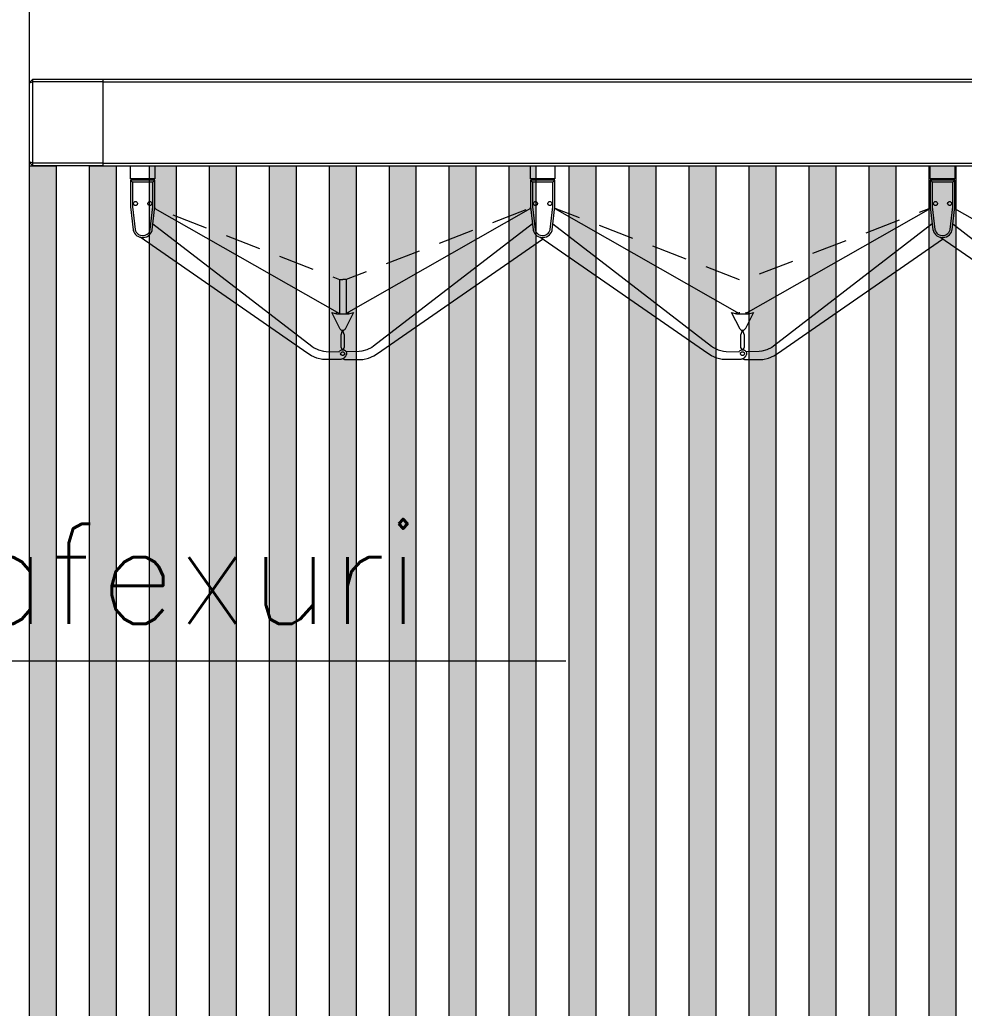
# Model space of a CAD drawing. Header units: millimetres. Extents: x 475616349 to 476941521, y 4620115302 to 4621446928.
# Drawn here: x 476699763 to 476701180, y 4620571152 to 4620572636 of the extents above; entities that cross this region are included whole.
import ezdxf

# ---------------------------------------------------------------- set-up
doc = ezdxf.new("R2010")
doc.units = ezdxf.units.MM
doc.header["$MEASUREMENT"] = 0
for name, color, linetype, lineweight in [('Annotation - Text_Pen_No__7_Pen_No__7_Pen_No__5', 5, 'Continuous', 0), ('gegmebi_Pen_No__7_Pen_No__7_Pen_No__5', 5, 'Continuous', 0), ('New_2D Drafting - General_Pen_No__30_Pen_No__9_Pen_No__9_Pen_No__255', 255, 'Continuous', 0), ('New_2D Drafting - General_Pen_No__30_Pen_No__9_Pen_No__9_Pen_No__7', 7, 'Continuous', 0), ('New_Interior - Furniture _Pen_No__7', 7, 'Continuous', 0), ('New_reg_nak_Pen_No__7', 7, 'Continuous', 0)]:
    doc.layers.add(name, color=color, linetype=linetype, lineweight=lineweight)

msp = doc.modelspace()

# ---------------------------------------------------------------- hatches: boundary and pattern name
at = {"layer": 'New_2D Drafting - General_Pen_No__30_Pen_No__9_Pen_No__9_Pen_No__255', "linetype": 'Continuous', "lineweight": 0}
for points in [[(476699817.903, 4620572416.421), (476699817.903, 4620569769.521), (476699777.903, 4620569769.521), (476699777.903, 4620572416.421)], [(476699907.903, 4620572416.421), (476699907.903, 4620569769.521), (476699867.903, 4620569769.521), (476699867.903, 4620572416.421)], [(476699997.903, 4620572416.421), (476699997.903, 4620569769.521), (476699957.903, 4620569769.521), (476699957.903, 4620572416.421)], [(476700087.903, 4620572416.421), (476700087.903, 4620569769.521), (476700047.903, 4620569769.521), (476700047.903, 4620572416.421)], [(476700177.903, 4620572416.421), (476700177.903, 4620569769.521), (476700137.903, 4620569769.521), (476700137.903, 4620572416.421)], [(476700267.903, 4620572416.421), (476700267.903, 4620569769.521), (476700227.903, 4620569769.521), (476700227.903, 4620572416.421)], [(476700357.903, 4620572416.421), (476700357.903, 4620569769.521), (476700317.903, 4620569769.521), (476700317.903, 4620572416.421)], [(476700447.903, 4620572416.421), (476700447.903, 4620569769.521), (476700407.903, 4620569769.521), (476700407.903, 4620572416.421)], [(476700537.903, 4620572416.421), (476700537.903, 4620569769.521), (476700497.903, 4620569769.521), (476700497.903, 4620572416.421)], [(476700627.903, 4620572416.421), (476700627.903, 4620569769.521), (476700587.903, 4620569769.521), (476700587.903, 4620572416.421)], [(476700717.903, 4620572416.421), (476700717.903, 4620569769.521), (476700677.903, 4620569769.521), (476700677.903, 4620572416.421)], [(476700807.903, 4620572416.421), (476700807.903, 4620569769.521), (476700767.903, 4620569769.521), (476700767.903, 4620572416.421)], [(476700897.903, 4620572416.421), (476700897.903, 4620569769.521), (476700857.903, 4620569769.521), (476700857.903, 4620572416.421)], [(476700987.903, 4620572416.421), (476700987.903, 4620569769.521), (476700947.903, 4620569769.521), (476700947.903, 4620572416.421)], [(476701077.903, 4620572416.421), (476701077.903, 4620569769.521), (476701037.903, 4620569769.521), (476701037.903, 4620572416.421)], [(476701167.903, 4620572416.421), (476701167.903, 4620569769.521), (476701127.903, 4620569769.521), (476701127.903, 4620572416.421)]]:
    msp.add_hatch(color=255, dxfattribs=at).paths.add_polyline_path(points)

# ---------------------------------------------------------------- linework, layer by layer
at = {"layer": 'gegmebi_Pen_No__7_Pen_No__7_Pen_No__5', "color": 5, "linetype": 'Continuous', "lineweight": 0, "flags": 128}
msp.add_lwpolyline([(476698360.484, 4620571673.748), (476700582.489, 4620571673.748)], dxfattribs=at)
at = {"layer": 'New_2D Drafting - General_Pen_No__30_Pen_No__9_Pen_No__9_Pen_No__7', "color": 7, "linetype": 'Continuous', "lineweight": 0, "flags": 128}
for points in [[(476699817.903, 4620572416.421), (476699817.903, 4620569769.521), (476699777.903, 4620569769.521), (476699777.903, 4620572416.421)], [(476699907.903, 4620572416.421), (476699907.903, 4620569769.521), (476699867.903, 4620569769.521), (476699867.903, 4620572416.421)], [(476699997.903, 4620572416.421), (476699997.903, 4620569769.521), (476699957.903, 4620569769.521), (476699957.903, 4620572416.421)], [(476700087.903, 4620572416.421), (476700087.903, 4620569769.521), (476700047.903, 4620569769.521), (476700047.903, 4620572416.421)], [(476700177.903, 4620572416.421), (476700177.903, 4620569769.521), (476700137.903, 4620569769.521), (476700137.903, 4620572416.421)], [(476700267.903, 4620572416.421), (476700267.903, 4620569769.521), (476700227.903, 4620569769.521), (476700227.903, 4620572416.421)], [(476700357.903, 4620572416.421), (476700357.903, 4620569769.521), (476700317.903, 4620569769.521), (476700317.903, 4620572416.421)], [(476700447.903, 4620572416.421), (476700447.903, 4620569769.521), (476700407.903, 4620569769.521), (476700407.903, 4620572416.421)], [(476700537.903, 4620572416.421), (476700537.903, 4620569769.521), (476700497.903, 4620569769.521), (476700497.903, 4620572416.421)], [(476700627.903, 4620572416.421), (476700627.903, 4620569769.521), (476700587.903, 4620569769.521), (476700587.903, 4620572416.421)], [(476700717.903, 4620572416.421), (476700717.903, 4620569769.521), (476700677.903, 4620569769.521), (476700677.903, 4620572416.421)], [(476700807.903, 4620572416.421), (476700807.903, 4620569769.521), (476700767.903, 4620569769.521), (476700767.903, 4620572416.421)], [(476700897.903, 4620572416.421), (476700897.903, 4620569769.521), (476700857.903, 4620569769.521), (476700857.903, 4620572416.421)], [(476700987.903, 4620572416.421), (476700987.903, 4620569769.521), (476700947.903, 4620569769.521), (476700947.903, 4620572416.421)], [(476701077.903, 4620572416.421), (476701077.903, 4620569769.521), (476701037.903, 4620569769.521), (476701037.903, 4620572416.421)], [(476701167.903, 4620572416.421), (476701167.903, 4620569769.521), (476701127.903, 4620569769.521), (476701127.903, 4620572416.421)]]:
    msp.add_lwpolyline(points, close=True, dxfattribs=at)
at = {"layer": 'New_Interior - Furniture _Pen_No__7', "color": 7, "linetype": 'Continuous', "lineweight": 0}
for p, q in [((476699782.903, 4620572546.421), (476699777.903, 4620572541.421)), ((476699782.903, 4620572542.421), (476699777.903, 4620572540.35)), ((476699782.903, 4620572542.421), (476699782.903, 4620572546.421)), ((476699782.903, 4620572546.421), (476699887.903, 4620572546.421)), ((476699887.903, 4620572542.421), (476699782.903, 4620572542.421)), ((476699782.903, 4620572420.421), (476699782.903, 4620572542.421)), ((476699887.903, 4620572546.421), (476699887.903, 4620572542.421)), ((476699887.903, 4620572546.421), (476702407.903, 4620572546.421)), ((476699887.903, 4620572542.421), (476699887.903, 4620572420.421)), ((476699887.903, 4620572542.421), (476702407.903, 4620572542.421)), ((476699777.903, 4620572540.35), (476699777.903, 4620572541.421)), ((476699777.903, 4620572422.492), (476699777.903, 4620572540.35)), ((476699782.903, 4620572420.421), (476699777.903, 4620572422.492)), ((476699777.903, 4620572421.421), (476699777.903, 4620572422.492)), ((476699782.903, 4620572416.421), (476699777.903, 4620572421.421)), ((476699887.903, 4620572420.421), (476699782.903, 4620572420.421)), ((476699782.903, 4620572416.421), (476699782.903, 4620572420.421)), ((476699887.903, 4620572416.421), (476699782.903, 4620572416.421)), ((476699887.903, 4620572420.421), (476699887.903, 4620572416.421)), ((476699887.903, 4620572420.421), (476702407.903, 4620572420.421)), ((476699887.903, 4620572416.421), (476702407.903, 4620572416.421)), ((476699929.504, 4620572396.937), (476699929.504, 4620572416.421)), ((476699966.303, 4620572416.421), (476699966.303, 4620572396.937)), ((476700529.504, 4620572396.937), (476700529.504, 4620572416.421)), ((476700566.303, 4620572416.421), (476700566.303, 4620572396.937)), ((476701129.504, 4620572396.937), (476701129.504, 4620572416.421)), ((476701166.303, 4620572416.421), (476701166.303, 4620572396.937)), ((476699966.303, 4620572396.937), (476699929.504, 4620572396.937)), ((476699966.303, 4620572394.987), (476699929.504, 4620572394.987)), ((476699929.504, 4620572394.987), (476699929.504, 4620572354.777)), ((476699929.606, 4620572394.885), (476699929.515, 4620572394.976)), ((476699929.785, 4620572394.706), (476699929.606, 4620572394.885)), ((476699930.046, 4620572394.445), (476699929.785, 4620572394.706)), ((476699930.382, 4620572394.109), (476699930.046, 4620572394.445)), ((476699930.783, 4620572393.708), (476699930.382, 4620572394.109)), ((476699931.236, 4620572393.255), (476699930.783, 4620572393.708)), ((476699931.727, 4620572392.764), (476699931.236, 4620572393.255)), ((476699964.079, 4620572392.764), (476699964.57, 4620572393.255)), ((476699965.023, 4620572393.708), (476699964.57, 4620572393.255)), ((476699965.023, 4620572393.708), (476699965.424, 4620572394.109)), ((476699965.424, 4620572394.109), (476699965.76, 4620572394.445)), ((476699966.021, 4620572394.706), (476699965.76, 4620572394.445)), ((476699966.021, 4620572394.706), (476699966.2, 4620572394.885)), ((476699966.2, 4620572394.885), (476699966.291, 4620572394.976)), ((476699966.303, 4620572354.777), (476699966.303, 4620572394.987)), ((476700566.303, 4620572396.937), (476700529.504, 4620572396.937)), ((476700566.303, 4620572394.987), (476700529.504, 4620572394.987)), ((476700529.504, 4620572394.987), (476700529.504, 4620572354.777)), ((476700529.606, 4620572394.885), (476700529.515, 4620572394.976)), ((476700529.785, 4620572394.706), (476700529.606, 4620572394.885)), ((476700530.046, 4620572394.445), (476700529.785, 4620572394.706)), ((476700530.382, 4620572394.109), (476700530.046, 4620572394.445)), ((476700530.783, 4620572393.708), (476700530.382, 4620572394.109)), ((476700531.236, 4620572393.255), (476700530.783, 4620572393.708)), ((476700531.727, 4620572392.764), (476700531.236, 4620572393.255)), ((476700564.079, 4620572392.764), (476700564.57, 4620572393.255)), ((476700565.023, 4620572393.708), (476700564.57, 4620572393.255)), ((476700565.023, 4620572393.708), (476700565.424, 4620572394.109)), ((476700565.424, 4620572394.109), (476700565.76, 4620572394.445)), ((476700566.021, 4620572394.706), (476700565.76, 4620572394.445)), ((476700566.021, 4620572394.706), (476700566.2, 4620572394.885)), ((476700566.2, 4620572394.885), (476700566.291, 4620572394.976)), ((476700566.303, 4620572354.777), (476700566.303, 4620572394.987)), ((476701166.303, 4620572396.937), (476701129.504, 4620572396.937)), ((476701166.303, 4620572394.987), (476701129.504, 4620572394.987)), ((476701129.504, 4620572394.987), (476701129.504, 4620572354.777)), ((476701129.606, 4620572394.885), (476701129.515, 4620572394.976)), ((476701129.785, 4620572394.706), (476701129.606, 4620572394.885)), ((476701130.046, 4620572394.445), (476701129.785, 4620572394.706)), ((476701130.382, 4620572394.109), (476701130.046, 4620572394.445)), ((476701130.783, 4620572393.708), (476701130.382, 4620572394.109)), ((476701131.236, 4620572393.255), (476701130.783, 4620572393.708)), ((476701131.727, 4620572392.764), (476701131.236, 4620572393.255)), ((476701164.079, 4620572392.764), (476701164.57, 4620572393.255)), ((476701165.023, 4620572393.708), (476701164.57, 4620572393.255)), ((476701165.023, 4620572393.708), (476701165.424, 4620572394.109)), ((476701165.424, 4620572394.109), (476701165.76, 4620572394.445)), ((476701166.021, 4620572394.706), (476701165.76, 4620572394.445)), ((476701166.021, 4620572394.706), (476701166.2, 4620572394.885)), ((476701166.2, 4620572394.885), (476701166.291, 4620572394.976)), ((476701166.303, 4620572354.777), (476701166.303, 4620572394.987)), ((476699932.242, 4620572392.249), (476699931.727, 4620572392.764)), ((476699932.504, 4620572391.987), (476699932.242, 4620572392.249)), ((476699963.302, 4620572391.987), (476699932.504, 4620572391.987)), ((476699932.504, 4620572391.987), (476699932.504, 4620572354.952)), ((476699963.564, 4620572392.249), (476699963.302, 4620572391.987)), ((476699963.302, 4620572354.952), (476699963.302, 4620572391.987)), ((476699963.564, 4620572392.249), (476699964.079, 4620572392.764)), ((476700532.242, 4620572392.249), (476700531.727, 4620572392.764)), ((476700532.504, 4620572391.987), (476700532.242, 4620572392.249)), ((476700563.302, 4620572391.987), (476700532.504, 4620572391.987)), ((476700532.504, 4620572391.987), (476700532.504, 4620572354.952)), ((476700563.564, 4620572392.249), (476700563.302, 4620572391.987)), ((476700563.302, 4620572354.952), (476700563.302, 4620572391.987)), ((476700563.564, 4620572392.249), (476700564.079, 4620572392.764)), ((476701132.242, 4620572392.249), (476701131.727, 4620572392.764)), ((476701132.504, 4620572391.987), (476701132.242, 4620572392.249)), ((476701163.302, 4620572391.987), (476701132.504, 4620572391.987)), ((476701132.504, 4620572391.987), (476701132.504, 4620572354.952)), ((476701163.564, 4620572392.249), (476701163.302, 4620572391.987)), ((476701163.302, 4620572354.952), (476701163.302, 4620572391.987)), ((476701163.564, 4620572392.249), (476701164.079, 4620572392.764)), ((476699929.504, 4620572354.777), (476699933.513, 4620572320.589)), ((476699932.504, 4620572354.952), (476699936.489, 4620572320.971)), ((476699934.213, 4620572359.777), (476699934.792, 4620572361.558)), ((476699934.792, 4620572357.995), (476699934.213, 4620572359.777)), ((476699934.792, 4620572361.558), (476699936.308, 4620572362.66)), ((476699936.308, 4620572356.894), (476699934.792, 4620572357.995)), ((476699936.308, 4620572362.66), (476699938.182, 4620572362.66)), ((476699938.182, 4620572356.894), (476699936.308, 4620572356.894)), ((476699938.182, 4620572362.66), (476699939.697, 4620572361.558)), ((476699939.697, 4620572357.995), (476699938.182, 4620572356.894)), ((476699939.697, 4620572361.558), (476699940.276, 4620572359.777)), ((476699940.276, 4620572359.777), (476699939.697, 4620572357.995)), ((476699955.53, 4620572359.777), (476699956.109, 4620572361.558)), ((476699956.109, 4620572357.995), (476699955.53, 4620572359.777)), ((476699956.109, 4620572361.558), (476699957.624, 4620572362.66)), ((476699957.624, 4620572356.894), (476699956.109, 4620572357.995)), ((476699957.624, 4620572362.66), (476699959.498, 4620572362.66)), ((476699959.498, 4620572356.894), (476699957.624, 4620572356.894)), ((476699959.327, 4620572321.054), (476699963.302, 4620572354.952)), ((476699959.498, 4620572362.66), (476699961.014, 4620572361.558)), ((476699961.014, 4620572357.995), (476699959.498, 4620572356.894)), ((476699961.014, 4620572361.558), (476699961.593, 4620572359.777)), ((476699961.593, 4620572359.777), (476699961.014, 4620572357.995)), ((476699962.293, 4620572320.589), (476699966.303, 4620572354.777)), ((476699966.001, 4620572352.204), (476700242.903, 4620572194.658)), ((476699966.096, 4620572353.022), (476699966.871, 4620572352.722)), ((476700529.805, 4620572352.204), (476700252.903, 4620572194.658)), ((476700522.903, 4620572350.388), (476700472.903, 4620572331.039)), ((476700529.709, 4620572353.022), (476700528.935, 4620572352.722)), ((476700529.504, 4620572354.777), (476700533.513, 4620572320.589)), ((476700532.504, 4620572354.952), (476700536.489, 4620572320.971)), ((476700534.213, 4620572359.777), (476700534.792, 4620572361.558)), ((476700534.792, 4620572357.995), (476700534.213, 4620572359.777)), ((476700534.792, 4620572361.558), (476700536.308, 4620572362.66)), ((476700536.308, 4620572356.894), (476700534.792, 4620572357.995)), ((476700536.308, 4620572362.66), (476700538.182, 4620572362.66)), ((476700538.182, 4620572356.894), (476700536.308, 4620572356.894)), ((476700538.182, 4620572362.66), (476700539.697, 4620572361.558)), ((476700539.697, 4620572357.995), (476700538.182, 4620572356.894)), ((476700539.697, 4620572361.558), (476700540.276, 4620572359.777)), ((476700540.276, 4620572359.777), (476700539.697, 4620572357.995)), ((476700555.53, 4620572359.777), (476700556.109, 4620572361.558)), ((476700556.109, 4620572357.995), (476700555.53, 4620572359.777)), ((476700556.109, 4620572361.558), (476700557.624, 4620572362.66)), ((476700557.624, 4620572356.894), (476700556.109, 4620572357.995)), ((476700557.624, 4620572362.66), (476700559.498, 4620572362.66)), ((476700559.498, 4620572356.894), (476700557.624, 4620572356.894)), ((476700559.327, 4620572321.054), (476700563.302, 4620572354.952)), ((476700559.498, 4620572362.66), (476700561.014, 4620572361.558)), ((476700561.014, 4620572357.995), (476700559.498, 4620572356.894)), ((476700561.014, 4620572361.558), (476700561.593, 4620572359.777)), ((476700561.593, 4620572359.777), (476700561.014, 4620572357.995)), ((476700562.293, 4620572320.589), (476700566.303, 4620572354.777)), ((476700566.001, 4620572352.204), (476700842.903, 4620572194.658)), ((476700566.096, 4620572353.022), (476700602.903, 4620572338.778)), ((476701129.805, 4620572352.204), (476700852.903, 4620572194.658)), ((476701129.709, 4620572353.022), (476701112.903, 4620572346.518)), ((476701129.504, 4620572354.777), (476701133.513, 4620572320.589)), ((476701132.504, 4620572354.952), (476701136.489, 4620572320.971)), ((476701134.213, 4620572359.777), (476701134.792, 4620572361.558)), ((476701134.792, 4620572357.995), (476701134.213, 4620572359.777)), ((476701134.792, 4620572361.558), (476701136.308, 4620572362.66)), ((476701136.308, 4620572356.894), (476701134.792, 4620572357.995)), ((476701136.308, 4620572362.66), (476701138.182, 4620572362.66)), ((476701138.182, 4620572356.894), (476701136.308, 4620572356.894)), ((476701138.182, 4620572362.66), (476701139.697, 4620572361.558)), ((476701139.697, 4620572357.995), (476701138.182, 4620572356.894)), ((476701139.697, 4620572361.558), (476701140.276, 4620572359.777)), ((476701140.276, 4620572359.777), (476701139.697, 4620572357.995)), ((476701155.53, 4620572359.777), (476701156.109, 4620572361.558)), ((476701156.109, 4620572357.995), (476701155.53, 4620572359.777)), ((476701156.109, 4620572361.558), (476701157.624, 4620572362.66)), ((476701157.624, 4620572356.894), (476701156.109, 4620572357.995)), ((476701157.624, 4620572362.66), (476701159.498, 4620572362.66)), ((476701159.498, 4620572356.894), (476701157.624, 4620572356.894)), ((476701159.327, 4620572321.054), (476701163.302, 4620572354.952)), ((476701159.498, 4620572362.66), (476701161.014, 4620572361.558)), ((476701161.014, 4620572357.995), (476701159.498, 4620572356.894)), ((476701161.014, 4620572361.558), (476701161.593, 4620572359.777)), ((476701161.593, 4620572359.777), (476701161.014, 4620572357.995)), ((476701162.293, 4620572320.589), (476701166.303, 4620572354.777)), ((476701166.001, 4620572352.204), (476701442.903, 4620572194.658)), ((476701166.096, 4620572353.022), (476701166.871, 4620572352.722)), ((476699992.903, 4620572342.648), (476700042.903, 4620572323.299)), ((476701082.903, 4620572334.909), (476701032.903, 4620572315.56)), ((476699933.513, 4620572320.589), (476699933.61, 4620572319.893)), ((476699933.61, 4620572319.893), (476699934.44, 4620572317.464)), ((476699936.489, 4620572320.971), (476699936.542, 4620572320.591)), ((476699936.542, 4620572320.591), (476699937.194, 4620572318.683)), ((476699958.416, 4620572318.263), (476699959.152, 4620572320.167)), ((476699959.152, 4620572320.167), (476699959.327, 4620572321.054)), ((476699961.12, 4620572316.937), (476699962.045, 4620572319.33)), ((476699962.045, 4620572319.33), (476699962.293, 4620572320.589)), ((476699963.298, 4620572329.16), (476700201.425, 4620572145.685)), ((476700532.508, 4620572329.16), (476700294.381, 4620572145.685)), ((476700442.903, 4620572319.43), (476700392.903, 4620572300.081)), ((476700533.513, 4620572320.589), (476700533.61, 4620572319.893)), ((476700533.61, 4620572319.893), (476700534.44, 4620572317.464)), ((476700536.489, 4620572320.971), (476700536.542, 4620572320.591)), ((476700536.542, 4620572320.591), (476700537.194, 4620572318.683)), ((476700558.416, 4620572318.263), (476700559.152, 4620572320.167)), ((476700559.152, 4620572320.167), (476700559.327, 4620572321.054)), ((476700561.12, 4620572316.937), (476700562.045, 4620572319.33)), ((476700562.045, 4620572319.33), (476700562.293, 4620572320.589)), ((476700563.298, 4620572329.16), (476700801.425, 4620572145.685)), ((476700632.903, 4620572327.169), (476700682.903, 4620572307.82)), ((476701132.508, 4620572329.16), (476700894.381, 4620572145.685)), ((476701133.513, 4620572320.589), (476701133.61, 4620572319.893)), ((476701133.61, 4620572319.893), (476701134.44, 4620572317.464)), ((476701136.489, 4620572320.971), (476701136.542, 4620572320.591)), ((476701136.542, 4620572320.591), (476701137.194, 4620572318.683)), ((476701158.416, 4620572318.263), (476701159.152, 4620572320.167)), ((476701159.152, 4620572320.167), (476701159.327, 4620572321.054)), ((476701161.12, 4620572316.937), (476701162.045, 4620572319.33)), ((476701162.045, 4620572319.33), (476701162.293, 4620572320.589)), ((476701163.298, 4620572329.16), (476701401.425, 4620572145.685)), ((476699934.44, 4620572317.464), (476699935.679, 4620572315.217)), ((476699935.679, 4620572315.217), (476699937.289, 4620572313.219)), ((476699937.194, 4620572318.683), (476699938.18, 4620572316.895)), ((476699937.289, 4620572313.219), (476699939.222, 4620572311.531)), ((476699938.18, 4620572316.895), (476699939.461, 4620572315.306)), ((476699939.222, 4620572311.531), (476699941.419, 4620572310.204)), ((476699939.461, 4620572315.306), (476699940.998, 4620572313.963)), ((476699940.998, 4620572313.963), (476699942.745, 4620572312.908)), ((476699941.419, 4620572310.204), (476699943.812, 4620572309.279)), ((476699942.745, 4620572312.908), (476699944.649, 4620572312.172)), ((476699943.812, 4620572309.279), (476699946.33, 4620572308.784)), ((476700195.605, 4620572134.973), (476699943.86, 4620572309.27)), ((476699944.649, 4620572312.172), (476699946.652, 4620572311.778)), ((476699946.33, 4620572308.784), (476699948.896, 4620572308.733)), ((476699946.652, 4620572311.778), (476699948.693, 4620572311.737)), ((476699948.693, 4620572311.737), (476699950.71, 4620572312.052)), ((476699948.896, 4620572308.733), (476699951.431, 4620572309.128)), ((476699950.71, 4620572312.052), (476699952.641, 4620572312.712)), ((476699951.431, 4620572309.128), (476699953.86, 4620572309.958)), ((476699952.641, 4620572312.712), (476699954.429, 4620572313.698)), ((476699953.86, 4620572309.958), (476699956.107, 4620572311.197)), ((476699954.429, 4620572313.698), (476699956.018, 4620572314.979)), ((476699956.018, 4620572314.979), (476699957.361, 4620572316.516)), ((476699956.107, 4620572311.197), (476699958.105, 4620572312.807)), ((476699957.361, 4620572316.516), (476699958.416, 4620572318.263)), ((476699958.105, 4620572312.807), (476699959.793, 4620572314.74)), ((476699959.793, 4620572314.74), (476699961.12, 4620572316.937)), ((476700072.903, 4620572311.69), (476700122.903, 4620572292.341)), ((476700300.201, 4620572134.973), (476700547.903, 4620572306.47)), ((476700534.44, 4620572317.464), (476700535.679, 4620572315.217)), ((476700535.679, 4620572315.217), (476700537.289, 4620572313.219)), ((476700537.194, 4620572318.683), (476700538.18, 4620572316.895)), ((476700537.289, 4620572313.219), (476700539.222, 4620572311.531)), ((476700538.18, 4620572316.895), (476700539.461, 4620572315.306)), ((476700539.222, 4620572311.531), (476700541.419, 4620572310.204)), ((476700539.461, 4620572315.306), (476700540.998, 4620572313.963)), ((476700540.998, 4620572313.963), (476700542.745, 4620572312.908)), ((476700541.419, 4620572310.204), (476700543.812, 4620572309.279)), ((476700542.745, 4620572312.908), (476700544.649, 4620572312.172)), ((476700543.812, 4620572309.279), (476700546.33, 4620572308.784)), ((476700795.605, 4620572134.973), (476700543.86, 4620572309.27)), ((476700544.649, 4620572312.172), (476700546.652, 4620572311.778)), ((476700546.33, 4620572308.784), (476700548.896, 4620572308.733)), ((476700546.652, 4620572311.778), (476700548.693, 4620572311.737)), ((476700548.693, 4620572311.737), (476700550.71, 4620572312.052)), ((476700548.896, 4620572308.733), (476700551.431, 4620572309.128)), ((476700550.71, 4620572312.052), (476700552.641, 4620572312.712)), ((476700551.431, 4620572309.128), (476700553.86, 4620572309.958)), ((476700552.641, 4620572312.712), (476700554.429, 4620572313.698)), ((476700553.86, 4620572309.958), (476700556.107, 4620572311.197)), ((476700554.429, 4620572313.698), (476700556.018, 4620572314.979)), ((476700556.018, 4620572314.979), (476700557.361, 4620572316.516)), ((476700556.107, 4620572311.197), (476700558.105, 4620572312.807)), ((476700557.361, 4620572316.516), (476700558.416, 4620572318.263)), ((476700558.105, 4620572312.807), (476700559.793, 4620572314.74)), ((476700559.793, 4620572314.74), (476700561.12, 4620572316.937)), ((476700900.201, 4620572134.973), (476701147.903, 4620572306.47)), ((476701134.44, 4620572317.464), (476701135.679, 4620572315.217)), ((476701135.679, 4620572315.217), (476701137.289, 4620572313.219)), ((476701137.194, 4620572318.683), (476701138.18, 4620572316.895)), ((476701137.289, 4620572313.219), (476701139.222, 4620572311.531)), ((476701138.18, 4620572316.895), (476701139.461, 4620572315.306)), ((476701139.222, 4620572311.531), (476701141.419, 4620572310.204)), ((476701139.461, 4620572315.306), (476701140.998, 4620572313.963)), ((476701140.998, 4620572313.963), (476701142.745, 4620572312.908)), ((476701141.419, 4620572310.204), (476701143.812, 4620572309.279)), ((476701142.745, 4620572312.908), (476701144.649, 4620572312.172)), ((476701143.812, 4620572309.279), (476701146.33, 4620572308.784)), ((476701395.605, 4620572134.973), (476701143.86, 4620572309.27)), ((476701144.649, 4620572312.172), (476701146.652, 4620572311.778)), ((476701146.33, 4620572308.784), (476701148.896, 4620572308.733)), ((476701146.652, 4620572311.778), (476701148.693, 4620572311.737)), ((476701148.693, 4620572311.737), (476701150.71, 4620572312.052)), ((476701148.896, 4620572308.733), (476701151.431, 4620572309.128)), ((476701150.71, 4620572312.052), (476701152.641, 4620572312.712)), ((476701151.431, 4620572309.128), (476701153.86, 4620572309.958)), ((476701152.641, 4620572312.712), (476701154.429, 4620572313.698)), ((476701153.86, 4620572309.958), (476701156.107, 4620572311.197)), ((476701154.429, 4620572313.698), (476701156.018, 4620572314.979)), ((476701156.018, 4620572314.979), (476701157.361, 4620572316.516)), ((476701156.107, 4620572311.197), (476701158.105, 4620572312.807)), ((476701157.361, 4620572316.516), (476701158.416, 4620572318.263)), ((476701158.105, 4620572312.807), (476701159.793, 4620572314.74)), ((476701159.793, 4620572314.74), (476701161.12, 4620572316.937)), ((476700712.903, 4620572296.211), (476700762.903, 4620572276.862)), ((476701002.903, 4620572303.951), (476700952.903, 4620572284.602)), ((476700152.903, 4620572280.732), (476700202.903, 4620572261.383)), ((476700362.903, 4620572288.472), (476700312.903, 4620572269.123)), ((476700792.903, 4620572265.253), (476700842.903, 4620572245.904)), ((476700922.903, 4620572272.993), (476700872.903, 4620572253.644)), ((476700232.903, 4620572249.774), (476700242.903, 4620572245.904)), ((476700242.903, 4620572245.904), (476700242.903, 4620572244.17)), ((476700242.903, 4620572245.828), (476700247.903, 4620572245.828)), ((476700252.903, 4620572245.828), (476700247.903, 4620572245.828)), ((476700282.903, 4620572257.514), (476700252.903, 4620572245.904)), ((476700252.903, 4620572245.904), (476700252.903, 4620572244.17)), ((476700242.903, 4620572244.17), (476700242.903, 4620572232.393)), ((476700242.903, 4620572232.393), (476700242.903, 4620572210.579)), ((476700252.903, 4620572244.17), (476700252.903, 4620572232.393)), ((476700252.903, 4620572232.393), (476700252.903, 4620572210.579)), ((476700242.903, 4620572210.579), (476700242.903, 4620572194.658)), ((476700252.903, 4620572210.579), (476700252.903, 4620572194.658)), ((476700244.296, 4620572171.431), (476700231.444, 4620572196.532)), ((476700231.444, 4620572196.532), (476700238.64, 4620572194.321)), ((476700238.64, 4620572194.321), (476700257.166, 4620572194.321)), ((476700238.703, 4620572194.322), (476700238.703, 4620572197.048)), ((476700264.362, 4620572196.532), (476700251.51, 4620572171.431)), ((476700257.103, 4620572194.322), (476700257.103, 4620572197.048)), ((476700257.166, 4620572194.321), (476700264.362, 4620572196.532)), ((476700844.296, 4620572171.431), (476700831.444, 4620572196.532)), ((476700831.444, 4620572196.532), (476700838.64, 4620572194.321)), ((476700838.64, 4620572194.321), (476700857.166, 4620572194.321)), ((476700838.703, 4620572194.322), (476700838.703, 4620572197.048)), ((476700842.903, 4620572196.865), (476700842.903, 4620572194.658)), ((476700864.362, 4620572196.532), (476700851.51, 4620572171.431)), ((476700852.903, 4620572196.865), (476700852.903, 4620572194.658)), ((476700857.103, 4620572194.322), (476700857.103, 4620572196.771)), ((476700857.166, 4620572194.321), (476700864.362, 4620572196.532)), ((476700244.375, 4620572171.246), (476700244.296, 4620572171.431)), ((476700244.767, 4620572170.663), (476700244.375, 4620572171.246)), ((476700251.355, 4620572171.115), (476700250.942, 4620572170.547)), ((476700251.51, 4620572171.431), (476700251.355, 4620572171.115)), ((476700844.375, 4620572171.246), (476700844.296, 4620572171.431)), ((476700844.767, 4620572170.663), (476700844.375, 4620572171.246)), ((476700851.355, 4620572171.115), (476700850.942, 4620572170.547)), ((476700851.51, 4620572171.431), (476700851.355, 4620572171.115)), ((476700245.255, 4620572170.157), (476700244.767, 4620572170.663)), ((476700245.823, 4620572169.743), (476700245.255, 4620572170.157)), ((476700245.459, 4620572162.891), (476700247.884, 4620572169.169)), ((476700245.459, 4620572143.62), (476700245.459, 4620572162.891)), ((476700246.454, 4620572169.434), (476700245.823, 4620572169.743)), ((476700247.129, 4620572169.24), (476700246.454, 4620572169.434)), ((476700247.828, 4620572169.165), (476700247.129, 4620572169.24)), ((476700248.529, 4620572169.214), (476700247.828, 4620572169.165)), ((476700247.884, 4620572169.169), (476700250.347, 4620572162.891)), ((476700249.21, 4620572169.383), (476700248.529, 4620572169.214)), ((476700249.853, 4620572169.668), (476700249.21, 4620572169.383)), ((476700250.436, 4620572170.06), (476700249.853, 4620572169.668)), ((476700250.347, 4620572162.891), (476700250.347, 4620572143.62)), ((476700250.942, 4620572170.547), (476700250.436, 4620572170.06)), ((476700845.255, 4620572170.157), (476700844.767, 4620572170.663)), ((476700845.823, 4620572169.743), (476700845.255, 4620572170.157)), ((476700845.459, 4620572162.891), (476700847.884, 4620572169.169)), ((476700845.459, 4620572143.62), (476700845.459, 4620572162.891)), ((476700846.454, 4620572169.434), (476700845.823, 4620572169.743)), ((476700847.129, 4620572169.24), (476700846.454, 4620572169.434)), ((476700847.828, 4620572169.165), (476700847.129, 4620572169.24)), ((476700848.529, 4620572169.214), (476700847.828, 4620572169.165)), ((476700847.884, 4620572169.169), (476700850.347, 4620572162.891)), ((476700849.21, 4620572169.383), (476700848.529, 4620572169.214)), ((476700849.853, 4620572169.668), (476700849.21, 4620572169.383)), ((476700850.436, 4620572170.06), (476700849.853, 4620572169.668)), ((476700850.347, 4620572162.891), (476700850.347, 4620572143.62)), ((476700850.942, 4620572170.547), (476700850.436, 4620572170.06)), ((476700201.425, 4620572145.685), (476700204.185, 4620572143.75)), ((476700204.185, 4620572143.75), (476700211.44, 4620572140.373)), ((476700247.742, 4620572140.396), (476700245.459, 4620572143.62)), ((476700250.347, 4620572143.62), (476700248.068, 4620572140.401)), ((476700291.621, 4620572143.75), (476700284.366, 4620572140.373)), ((476700294.381, 4620572145.685), (476700291.621, 4620572143.75)), ((476700801.425, 4620572145.685), (476700804.185, 4620572143.75)), ((476700804.185, 4620572143.75), (476700811.44, 4620572140.373)), ((476700847.742, 4620572140.396), (476700845.459, 4620572143.62)), ((476700850.347, 4620572143.62), (476700848.068, 4620572140.401)), ((476700891.621, 4620572143.75), (476700884.366, 4620572140.373)), ((476700894.381, 4620572145.685), (476700891.621, 4620572143.75)), ((476700201.191, 4620572131.242), (476700195.605, 4620572134.973)), ((476700209.087, 4620572127.854), (476700201.191, 4620572131.242)), ((476700217.451, 4620572125.888), (476700209.087, 4620572127.854)), ((476700211.44, 4620572140.373), (476700219.17, 4620572138.308)), ((476700219.17, 4620572138.308), (476700223.156, 4620572137.962)), ((476700223.156, 4620572137.962), (476700242.627, 4620572137.429)), ((476700242.627, 4620572137.429), (476700243.331, 4620572138.226)), ((476700243.331, 4620572138.226), (476700243.654, 4620572138.625)), ((476700243.654, 4620572138.625), (476700244.43, 4620572139.298)), ((476700244.43, 4620572139.298), (476700245.311, 4620572139.826)), ((476700244.872, 4620572134.517), (476700245.451, 4620572136.299)), ((476700245.451, 4620572132.735), (476700244.872, 4620572134.517)), ((476700249.696, 4620572127.56), (476700245.071, 4620572125.573)), ((476700245.311, 4620572139.826), (476700246.27, 4620572140.193)), ((476700245.451, 4620572136.299), (476700246.966, 4620572137.4)), ((476700246.966, 4620572131.634), (476700245.451, 4620572132.735)), ((476700245.61, 4620572139.941), (476700245.516, 4620572139.908)), ((476700246.27, 4620572140.193), (476700247.278, 4620572140.388)), ((476700246.732, 4620572140.283), (476700246.486, 4620572140.243)), ((476700246.966, 4620572137.4), (476700248.84, 4620572137.4)), ((476700248.84, 4620572131.634), (476700246.966, 4620572131.634)), ((476700247.278, 4620572140.388), (476700248.305, 4620572140.405)), ((476700247.501, 4620572140.405), (476700247.408, 4620572140.39)), ((476700247.738, 4620572140.401), (476700247.501, 4620572140.405)), ((476700247.903, 4620572126.789), (476700250.735, 4620572125.573)), ((476700248.305, 4620572140.405), (476700249.32, 4620572140.243)), ((476700248.528, 4620572140.388), (476700248.398, 4620572140.39)), ((476700249.074, 4620572140.283), (476700248.528, 4620572140.388)), ((476700248.84, 4620572137.4), (476700250.355, 4620572136.299)), ((476700250.355, 4620572132.735), (476700248.84, 4620572131.634)), ((476700249.32, 4620572140.243), (476700250.29, 4620572139.908)), ((476700249.536, 4620572140.193), (476700249.374, 4620572140.225)), ((476700250.196, 4620572139.941), (476700249.536, 4620572140.193)), ((476700252.352, 4620572130.717), (476700249.696, 4620572127.56)), ((476700250.29, 4620572139.908), (476700251.188, 4620572139.409)), ((476700250.495, 4620572139.826), (476700250.311, 4620572139.897)), ((476700250.355, 4620572136.299), (476700250.934, 4620572134.517)), ((476700250.934, 4620572134.517), (476700250.355, 4620572132.735)), ((476700251.376, 4620572139.298), (476700250.495, 4620572139.826)), ((476700251.188, 4620572139.409), (476700251.986, 4620572138.762)), ((476700252.152, 4620572138.625), (476700251.376, 4620572139.298)), ((476700251.986, 4620572138.762), (476700252.659, 4620572137.986)), ((476700252.475, 4620572138.226), (476700252.152, 4620572138.625)), ((476700252.77, 4620572131.228), (476700252.352, 4620572130.717)), ((476700253.179, 4620572137.429), (476700252.475, 4620572138.226)), ((476700252.659, 4620572137.986), (476700253.187, 4620572137.105)), ((476700253.269, 4620572132.126), (476700252.77, 4620572131.228)), ((476700272.65, 4620572137.962), (476700253.179, 4620572137.429)), ((476700253.187, 4620572137.105), (476700253.554, 4620572136.146)), ((476700253.604, 4620572133.097), (476700253.269, 4620572132.126)), ((476700253.554, 4620572136.146), (476700253.749, 4620572135.138)), ((476700253.766, 4620572134.111), (476700253.604, 4620572133.097)), ((476700253.749, 4620572135.138), (476700253.766, 4620572134.111)), ((476700276.636, 4620572138.308), (476700272.65, 4620572137.962)), ((476700284.366, 4620572140.373), (476700276.636, 4620572138.308)), ((476700278.355, 4620572125.888), (476700286.719, 4620572127.854)), ((476700286.719, 4620572127.854), (476700294.615, 4620572131.242)), ((476700294.615, 4620572131.242), (476700300.201, 4620572134.973)), ((476700801.191, 4620572131.242), (476700795.605, 4620572134.973)), ((476700809.087, 4620572127.854), (476700801.191, 4620572131.242)), ((476700817.451, 4620572125.888), (476700809.087, 4620572127.854)), ((476700811.44, 4620572140.373), (476700819.17, 4620572138.308)), ((476700819.17, 4620572138.308), (476700823.156, 4620572137.962)), ((476700823.156, 4620572137.962), (476700842.627, 4620572137.429)), ((476700842.627, 4620572137.429), (476700843.331, 4620572138.226)), ((476700843.331, 4620572138.226), (476700843.654, 4620572138.625)), ((476700843.654, 4620572138.625), (476700844.43, 4620572139.298)), ((476700844.43, 4620572139.298), (476700845.311, 4620572139.826)), ((476700844.872, 4620572134.517), (476700845.451, 4620572136.299)), ((476700845.451, 4620572132.735), (476700844.872, 4620572134.517)), ((476700849.696, 4620572127.56), (476700845.071, 4620572125.573)), ((476700845.311, 4620572139.826), (476700846.27, 4620572140.193)), ((476700845.451, 4620572136.299), (476700846.966, 4620572137.4)), ((476700846.966, 4620572131.634), (476700845.451, 4620572132.735)), ((476700845.61, 4620572139.941), (476700845.516, 4620572139.908)), ((476700846.27, 4620572140.193), (476700847.278, 4620572140.388)), ((476700846.732, 4620572140.283), (476700846.486, 4620572140.243)), ((476700846.966, 4620572137.4), (476700848.84, 4620572137.4)), ((476700848.84, 4620572131.634), (476700846.966, 4620572131.634)), ((476700847.278, 4620572140.388), (476700848.305, 4620572140.405)), ((476700847.501, 4620572140.405), (476700847.408, 4620572140.39)), ((476700847.738, 4620572140.401), (476700847.501, 4620572140.405)), ((476700847.903, 4620572126.789), (476700850.735, 4620572125.573)), ((476700848.305, 4620572140.405), (476700849.32, 4620572140.243)), ((476700848.528, 4620572140.388), (476700848.398, 4620572140.39)), ((476700849.074, 4620572140.283), (476700848.528, 4620572140.388)), ((476700848.84, 4620572137.4), (476700850.355, 4620572136.299)), ((476700850.355, 4620572132.735), (476700848.84, 4620572131.634)), ((476700849.32, 4620572140.243), (476700850.29, 4620572139.908)), ((476700849.536, 4620572140.193), (476700849.374, 4620572140.225)), ((476700850.196, 4620572139.941), (476700849.536, 4620572140.193)), ((476700852.352, 4620572130.717), (476700849.696, 4620572127.56)), ((476700850.29, 4620572139.908), (476700851.188, 4620572139.409)), ((476700850.495, 4620572139.826), (476700850.311, 4620572139.897)), ((476700850.355, 4620572136.299), (476700850.934, 4620572134.517)), ((476700850.934, 4620572134.517), (476700850.355, 4620572132.735)), ((476700851.376, 4620572139.298), (476700850.495, 4620572139.826)), ((476700851.188, 4620572139.409), (476700851.986, 4620572138.762)), ((476700852.152, 4620572138.625), (476700851.376, 4620572139.298)), ((476700851.986, 4620572138.762), (476700852.659, 4620572137.986)), ((476700852.475, 4620572138.226), (476700852.152, 4620572138.625)), ((476700852.77, 4620572131.228), (476700852.352, 4620572130.717)), ((476700853.179, 4620572137.429), (476700852.475, 4620572138.226)), ((476700852.659, 4620572137.986), (476700853.187, 4620572137.105)), ((476700853.269, 4620572132.126), (476700852.77, 4620572131.228)), ((476700872.65, 4620572137.962), (476700853.179, 4620572137.429)), ((476700853.187, 4620572137.105), (476700853.554, 4620572136.146)), ((476700853.604, 4620572133.097), (476700853.269, 4620572132.126)), ((476700853.554, 4620572136.146), (476700853.749, 4620572135.138)), ((476700853.766, 4620572134.111), (476700853.604, 4620572133.097)), ((476700853.749, 4620572135.138), (476700853.766, 4620572134.111)), ((476700876.636, 4620572138.308), (476700872.65, 4620572137.962)), ((476700884.366, 4620572140.373), (476700876.636, 4620572138.308)), ((476700878.355, 4620572125.888), (476700886.719, 4620572127.854)), ((476700886.719, 4620572127.854), (476700894.615, 4620572131.242)), ((476700894.615, 4620572131.242), (476700900.201, 4620572134.973)), ((476700221.74, 4620572125.647), (476700217.451, 4620572125.888)), ((476700245.071, 4620572125.573), (476700221.74, 4620572125.647)), ((476700250.735, 4620572125.573), (476700274.066, 4620572125.647)), ((476700274.066, 4620572125.647), (476700278.355, 4620572125.888)), ((476700821.74, 4620572125.647), (476700817.451, 4620572125.888)), ((476700845.071, 4620572125.573), (476700821.74, 4620572125.647)), ((476700850.735, 4620572125.573), (476700874.066, 4620572125.647)), ((476700874.066, 4620572125.647), (476700878.355, 4620572125.888))]:
    msp.add_line(p, q, dxfattribs=at)
at = {"layer": 'New_reg_nak_Pen_No__7', "color": 7, "linetype": 'Continuous', "lineweight": 0, "flags": 128}
msp.add_lwpolyline([(476699707.563, 4620583070.007), (476699777.914, 4620583070.005), (476699777.59, 4620569871.17), (476699707.663, 4620569871.172)], dxfattribs=at)

# ---------------------------------------------------------------- texts
at = {"layer": 'Annotation - Text_Pen_No__7_Pen_No__7_Pen_No__5', "color": 5, "linetype": 'Continuous', "lineweight": 0, "insert": (476698534.666, 4620571879.138), "char_height": 150, "attachment_point": 1}
msp.add_mtext('\\A1;{\\pql;\\Ftxt.shx;178 mm safexuri}', dxfattribs=at)

doc.saveas('drawing.dxf')
